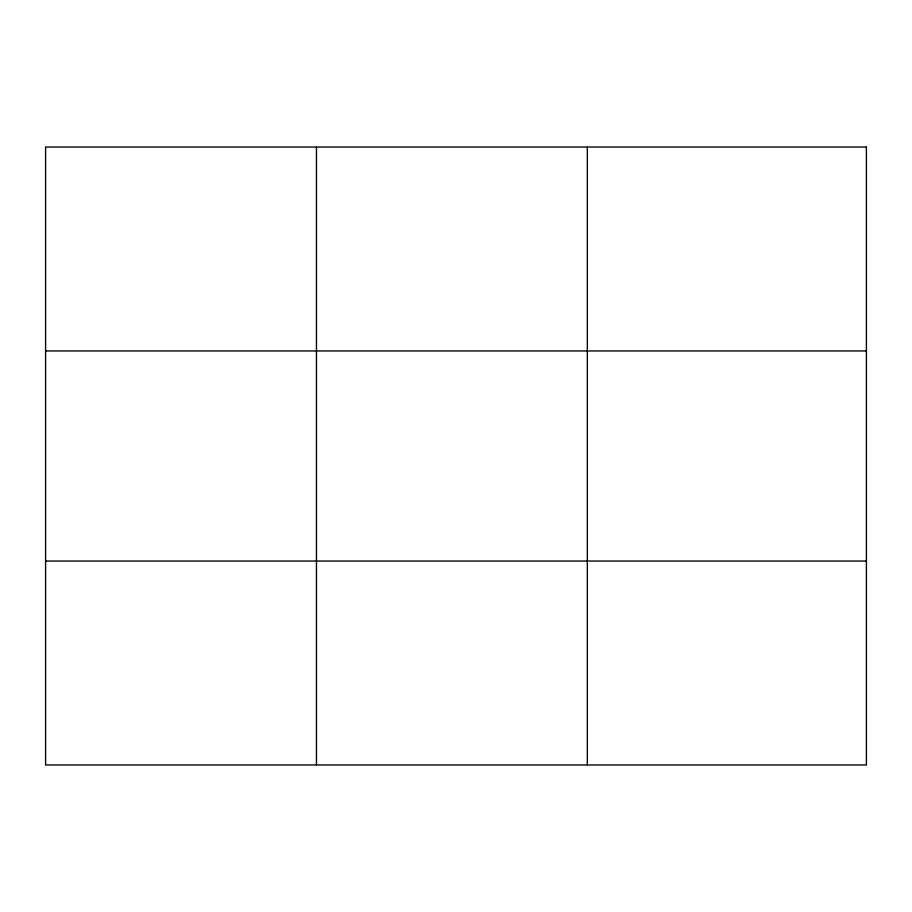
<?xml version="1.0" encoding="UTF-8"?>
<svg xmlns="http://www.w3.org/2000/svg" width="912" height="912" viewBox="0 0 912 912"><rect width="100%" height="100%" fill="white"/><g stroke="black" fill="none" stroke-linecap="round" stroke-linejoin="round"><path stroke-width="1.37" d="M316.464 764.963L316.464 147.037M587.328 764.963L587.328 147.037M45.6 350.949L866.4 350.949M45.6 561.051L866.4 561.051M866.4 147.037L866.4 764.963L45.6 764.963L45.6 147.037L866.4 147.037"/></g></svg>
